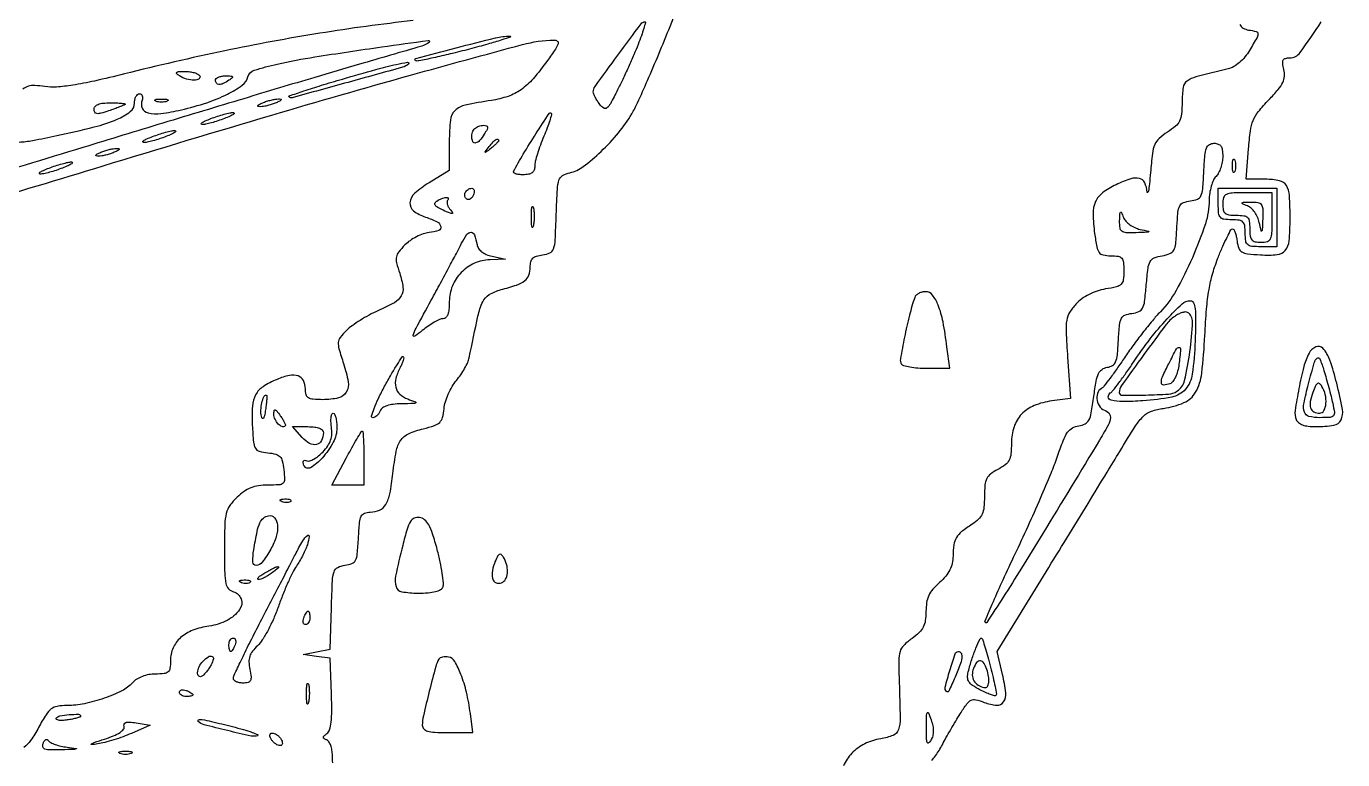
# Model space of a CAD drawing. Extents: x 283 to 3298, y 79 to 3222.
# Drawn here: x 2982.9 to 3275.7, y 1545 to 1708 of the extents above; entities that cross this region are included whole.
import ezdxf

# ---------------------------------------------------------------- set-up
doc = ezdxf.new("R2010")
doc.units = 0

msp = doc.modelspace()

# ---------------------------------------------------------------- linework, layer by layer
for points in [[(3051.107071, 1544.289603, -0.032867), (3051, 1545.916667, 0.039928), (3050.907735, 1547.070199, 0.047641), (3050.632812, 1548.125553, 0.054438), (3050.230116, 1548.940766, 0.155676), (3049.75, 1549.340536, -0.045561), (3049.172502, 1549.63864, -0.264655), (3049.018463, 1549.930398, -0.205319), (3049.176572, 1550.26915, -0.028766), (3049.795002, 1550.760698, 0.172694), (3050.384161, 1551.595248, 0.039992), (3050.718611, 1553.308766, 0.028072), (3050.863397, 1555.860012, 0.009456), (3050.795002, 1559.586829), (3050.5, 1567.5), (3047.5, 1567.914604), (3044.5, 1568.329207), (3047.5, 1568.922173), (3050.5, 1569.515138), (3050.786694, 1578.694687, -0.003915), (3051.024046, 1584.769537, -0.064898), (3051.378763, 1586.758417, -0.201607), (3052.182711, 1587.705207, -0.088762), (3053.786694, 1588.187118, 0.062804), (3055.348071, 1588.569626, 0.18814), (3056.14688, 1589.295538, 0.093163), (3056.549187, 1590.718958, 0.009388), (3056.799904, 1594.25, -0.009064), (3057.041074, 1597.678028, -0.085273), (3057.417119, 1599.100214, -0.199174), (3058.13506, 1599.767654, -0.089175), (3059.427459, 1600, 0.106296), (3061.502734, 1600.446229, 0.155105), (3062.884438, 1601.686107, 0.086494), (3063.792163, 1604.104075, 0.018402), (3064.465343, 1608.565137, -0.01786), (3065.209672, 1613.534186, -0.102914), (3066.21377, 1615.980335, -0.141033), (3067.958943, 1617.438276, -0.044366), (3071.212299, 1618.542008, 0.019959), (3073.697453, 1619.252092, 0.112651), (3074.870965, 1619.959658, 0.140515), (3075.48999, 1621.029234, 0.037371), (3075.828166, 1622.990547, -0.050028), (3076.128685, 1624.504047, -0.029135), (3076.771433, 1626.241979, -0.028888), (3077.626766, 1627.924787, -0.042901), (3078.578458, 1629.275611, 0.024722), (3079.537635, 1630.537159, 0.021461), (3080.416987, 1631.946873, 0.022022), (3081.102385, 1633.293601, 0.057306), (3081.435998, 1634.327072, -0.003805), (3083.366401, 1643.594066, -0.056018), (3084.427317, 1646.743697, -0.14958), (3085.889955, 1648.365704, -0.071632), (3088.502036, 1649.460966, 0.017377), (3091.973186, 1650.492145, 0.084042), (3093.780674, 1651.459042, 0.141925), (3094.684802, 1652.699253, 0.087212), (3095, 1654.492595, -0.059049), (3095.140243, 1655.675973, -0.141005), (3095.572841, 1656.438433, -0.124457), (3096.385875, 1656.911436, -0.041201), (3097.75, 1657.183578, 0.082054), (3099.37962, 1657.649185, 0.203507), (3100.188476, 1658.558081, 0.068965), (3100.548886, 1660.452695, 0.004278), (3100.787895, 1666.178868, -0.004627), (3101.027948, 1671.835173, -0.066431), (3101.396241, 1673.810437, -0.181716), (3102.209341, 1674.823133, -0.079812), (3103.833871, 1675.463512, 0.10758), (3106.783499, 1676.8182, 0.028883), (3110.741606, 1680.169863, 0.029564), (3114.62995, 1684.332754, 0.04055), (3117.569436, 1688.528271, 0.025138), (3118.870371, 1691.0282, 0.004187), (3121.085667, 1695.973109, 0.004582), (3123.590653, 1701.838229, 0.004045), (3126.09616, 1707.996639, -0.018294), (3132.728487, 1723.054635, -0.049042)], [(3068.949957, 1709.273317, 0.012149), (3048.18588, 1706.455014, 0.011821), (3027.07172, 1702.550846, 0.009746), (3004.752412, 1697.41961, -0.006162), (2998.11137, 1695.842632, -0.015797), (2993.260359, 1694.913588, -0.021352), (2989.638047, 1694.495414, -0.057765), (2987.056889, 1694.606894, 0.025571), (2984.841201, 1694.845851, 0.086883), (2983.403622, 1694.67684, 0.097284), (2982.198363, 1694.04274, 0.036943)], [(3252.826617, 1708.414398, 0.16238), (3253.534034, 1707.604918, 0.097697), (3254.75, 1707.180449, -0.026743), (3256.433936, 1706.848639, -0.330443), (3256.822878, 1706.372049, -0.14082), (3256.626065, 1705.54497, -0.004907), (3254.959135, 1702.655312, -0.039331), (3253.944428, 1701.208631, -0.041752), (3252.734044, 1699.969701, -0.045094), (3251.447938, 1699.044783, -0.074293), (3250.209135, 1698.542747, 0.004135), (3242.99869, 1696.740055, 0.092194), (3241.053612, 1695.831167, 0.204623), (3240.204675, 1694.434408, 0.033582), (3239.96148, 1691.211456, -0.02072), (3239.826586, 1688.49456, -0.090012), (3239.39727, 1686.946835, -0.106012), (3238.488312, 1685.778931, -0.034508), (3236.71148, 1684.485549, 0.043576), (3234.865457, 1683.089976, 0.110012), (3233.896255, 1681.724406, 0.069047), (3233.359229, 1679.707411, 0.010109), (3232.926587, 1675.485549, -0.005012), (3232.693635, 1672.958593, -0.01727), (3232.469741, 1671.32839, -0.196587), (3232.313369, 1671.078554, -0.588407), (3232.176587, 1671.143011, 0.08928), (3231.656096, 1673.226545, 0.232637), (3230.49699, 1674.184688, 0.140328), (3228.525994, 1674.095513, 0.028969), (3225.268393, 1672.786938, 0.050204), (3222.265973, 1670.986316, 0.129881), (3220.706516, 1669.025761, 0.108611), (3220.16611, 1666.321666, 0.029396), (3220.507997, 1661.941858, 0.012326), (3220.995408, 1658.946858, 0.110883), (3221.518183, 1657.733588, 0.188367), (3222.39804, 1657.168733, 0.049628), (3224.093838, 1657, -0.034289), (3225.751027, 1656.886219, -0.182586), (3226.534549, 1656.45991, -0.155851), (3226.909342, 1655.578589, -0.023224), (3227, 1653.627808, -0.031076), (3226.875173, 1651.621333, -0.168269), (3226.400112, 1650.656859, -0.137692), (3225.37526, 1650.088915, -0.018456), (3222.931086, 1649.604971, 0.03943), (3221.061988, 1649.152752, 0.038853), (3219.277421, 1648.41111, 0.039939), (3217.677836, 1647.42737, 0.048081), (3216.359866, 1646.254292, 0.04852), (3214.933598, 1644.37986, 0.099561), (3214.294827, 1642.656801, 0.050908), (3214.157692, 1640.157609, 0.005591), (3214.491547, 1634.417217), (3215.125534, 1625.280176), (3210.964474, 1624.722061, 0.064123), (3207.070971, 1623.680452, 0.104901), (3204.260016, 1621.763508, 0.111654), (3202.580741, 1618.96751, 0.079787), (3202, 1615.351366, -0.022659), (3201.889629, 1612.917155, -0.096078), (3201.485386, 1611.522857, -0.11554), (3200.630331, 1610.515527, -0.039939), (3199, 1609.5, 0.040265), (3197.35762, 1608.475483, 0.117816), (3196.505622, 1607.459888, 0.095174), (3196.106708, 1606.03896, 0.020983), (3196, 1603.497373, -0.02269), (3195.888769, 1601.047542, -0.081846), (3195.497265, 1599.53994, -0.101291), (3194.693209, 1598.411989, -0.045754), (3193.25, 1597.296151, 0.024586), (3190.936479, 1595.658855, 0.091282), (3189.758581, 1594.325824, 0.100855), (3189.194251, 1592.733541, 0.033726), (3189.015313, 1590.257714, -0.052515), (3188.83359, 1588.607158, -0.064295), (3188.312015, 1587.146649, -0.058494), (3187.389791, 1585.764115, -0.034476), (3186, 1584.342416, 0.033859), (3184.524993, 1582.837259, 0.06801), (3183.626533, 1581.441013, 0.070416), (3183.153909, 1579.887708, 0.038712), (3183, 1577.902796, -0.035295), (3182.856434, 1575.871531, -0.084644), (3182.397424, 1574.438624, -0.084049), (3181.487184, 1573.23276, -0.034444), (3179.897276, 1571.926854, 0.039647), (3178.047862, 1570.375338, 0.128734), (3177.234956, 1569.011351, 0.072122), (3176.957869, 1567.007447, 0.007043), (3177.059186, 1562.10876, -0.00457), (3177.263617, 1554.132881, -0.084038), (3176.883522, 1551.638178, -0.220461), (3175.700034, 1550.375056, -0.056407), (3172.931086, 1549.604971, 0.074787), (3169.375588, 1548.474433, 0.08657), (3166.507326, 1546.383736, 0.092433), (3164.650188, 1543.572988, 0.100218)], [(3184.283406, 1544.816371, 0.021292), (3185.090551, 1545.80458, 0.020967), (3185.919955, 1547.015922, 0.020588), (3186.650377, 1548.299702, -0.007809), (3187.447629, 1549.788184, -0.003947), (3188.496101, 1551.639746, -0.003919), (3189.609281, 1553.535395, -0.005823), (3190.616202, 1555.176027, -0.01534), (3192.107919, 1557.39058, -0.12658), (3193.032611, 1558.162371, -0.169594), (3194.090807, 1558.276781, -0.03317), (3195.951881, 1557.712061, 0.067311), (3198.759182, 1557.065092, 0.277604), (3200.264689, 1557.79138, 0.176396), (3200.747527, 1559.848524, 0.029205), (3200.018556, 1563.92265), (3198.798834, 1569.007022), (3209.721994, 1586.753511, 0.000317), (3214.30375, 1594.207906, 0.000285), (3219.037686, 1601.930719, 0.000286), (3223.273343, 1608.858398, 0.000906), (3226.096086, 1613.5, -0.005788), (3229.614863, 1619.160901, -0.056418), (3231.38601, 1621.349165, -0.111893), (3233.146148, 1622.439935, -0.049673), (3235.819005, 1623.073273, 0.068839), (3240.368273, 1624.336524, 0.162955), (3242.95315, 1626.656252, 0.100378), (3244.335271, 1630.879916, 0.017505), (3245.018305, 1639.277566, -0.009082), (3245.396437, 1645.148776, -0.021929), (3245.944494, 1649.463954, -0.027334), (3246.774968, 1653.095184, -0.024829), (3248.018305, 1656.735324, -0.008779), (3249.018903, 1659.126295, -0.013723), (3249.971803, 1661.143332, -0.007799), (3250.827022, 1662.768608, -0.268525), (3251.183578, 1662.985324, -0.277362), (3251.468008, 1662.8226, -0.039903), (3251.759303, 1662.187876, -0.035837), (3252.012746, 1661.302668, -0.023166), (3252.183578, 1660.25, 0.055528), (3252.54173, 1658.688763, 0.17783), (3253.209391, 1657.877204, 0.104106), (3254.484064, 1657.450645, 0.013028), (3257.403252, 1657.18895, 0.0389), (3261.125824, 1657.242588, 0.199832), (3262.912428, 1658.187837, 0.152562), (3263.773269, 1660.300655, 0.020355), (3263.984687, 1665.168213, 0.014857), (3263.84369, 1670.387165, 0.125234), (3263.140837, 1672.612764, 0.205637), (3261.612045, 1673.681526, 0.051168), (3258.508164, 1674), (3254.230306, 1674), (3254.731519, 1680.75, -0.014844), (3255.15201, 1684.786239, -0.064712), (3255.774727, 1687.101591, -0.072321), (3256.93578, 1689.054568, -0.021377), (3259.245099, 1691.66902, 0.015286), (3261.313823, 1693.954384, 0.06075), (3262.354934, 1695.530485, 0.096357), (3262.736681, 1696.90828, 0.081196), (3262.609681, 1698.41902, -0.026724), (3262.34493, 1699.777535, -0.150589), (3262.461226, 1700.498643, -0.218695), (3262.931318, 1700.879846, -0.062769), (3263.884657, 1701, 0.239197), (3266.191734, 1702.170671, 0.013357), (3270.910912, 1708.996048, 0.016679)], [(2941.318412, 1659.602101, 0.004336), (3000, 1676.978593, -0.00219), (3037.503253, 1688.25913, -0.003942), (3068.370325, 1697.132242, -0.002407), (3093.294553, 1703.955608, -0.060182), (3100.312136, 1704.960186, -0.181127), (3101.014006, 1704.714747, -0.307291), (3101.179001, 1704.140443, -0.069201), (3100.593822, 1702.943374, -0.007286), (3098.812136, 1700.380193, -0.022528), (3095.646868, 1696.360659, -0.060341), (3092.956012, 1693.912742, -0.072429), (3090.064982, 1692.433214, -0.04492), (3086.353098, 1691.530242, 0.015453), (3080.535597, 1690.473111, 0.140396), (3078.282315, 1689.272315, 0.175123), (3077.2552, 1687.175389, 0.027192), (3077, 1682.486274), (3077, 1675.923047), (3072.503382, 1673.211524, 0.045604), (3069.326423, 1670.876722, 0.188557), (3068.260354, 1668.794217, 0.261724), (3069.041521, 1667.004581, 0.081156), (3071.735015, 1665.584096, -0.032511), (3074.295103, 1664.536693, -0.226358), (3075.114687, 1663.506935, -0.382371), (3074.640616, 1662.646147, -0.056002), (3072.525556, 1662.16192, 0.057349), (3071.210053, 1661.857027, 0.032764), (3069.71112, 1661.209416, 0.032309), (3068.269371, 1660.349251, 0.045752), (3067.121376, 1659.394104, 0.028251), (3065.745036, 1657.85278, 0.123604), (3065.243617, 1656.749181, 0.106768), (3065.285314, 1655.455664, 0.018457), (3065.970706, 1653.088762, -0.043932), (3066.697636, 1649.997606, -0.16901), (3066.327015, 1648.087946, -0.134398), (3064.779339, 1646.565887, -0.024093), (3061.12095, 1644.745671, 0.020013), (3059.179928, 1643.799596, 0.016041), (3057.168758, 1642.633004, 0.016332), (3055.376806, 1641.432238, 0.039144), (3054.155671, 1640.401021, 0.031315), (3052.764365, 1638.842153, 0.145351), (3052.324544, 1637.732524, 0.093613), (3052.463528, 1636.31875, 0.009002), (3053.498065, 1633.005826, -0.037622), (3054.506294, 1628.981384, -0.175187), (3054.092593, 1626.663057, -0.20926), (3052.362363, 1625.388795, -0.055612), (3048.877555, 1625, -0.017402), (3046.673181, 1625.076743, -0.121424), (3045.655092, 1625.404286, -0.1972), (3045.156444, 1626.090408, -0.059836), (3045, 1627.393011, 0.113999), (3044.570138, 1629.253886, 0.200586), (3043.403184, 1630.279128, 0.135862), (3041.451399, 1630.386303, 0.045172), (3038.694898, 1629.516987, 0.044396), (3035.587999, 1627.881635, 0.126293), (3033.940104, 1626.099536, 0.10875), (3033.218679, 1623.575383, 0.028389), (3033.197579, 1619.334373, 0.008523), (3033.456538, 1615.578213, 0.1069), (3033.873302, 1614.22552, 0.199931), (3034.73868, 1613.547947, 0.043224), (3036.647095, 1613.194316, -0.03612), (3038.396155, 1612.895814, -0.143895), (3039.326782, 1612.354197, -0.132442), (3039.858817, 1611.367555, -0.028751), (3040.196294, 1609.444316, -0.01999), (3040.363995, 1607.249041, -0.21385), (3040.036238, 1606.440401, -0.179513), (3039.180637, 1606.069428, -0.01347), (3036.603918, 1606, 0.035769), (3034.554371, 1605.853193, 0.058405), (3032.872315, 1605.406288, 0.059173), (3031.354387, 1604.587699, 0.037818), (3029.804719, 1603.312909, 0.046191), (3028.196944, 1601.459309, 0.096504), (3027.404151, 1599.729616, 0.052835), (3027.072175, 1597.225184, 0.006554), (3027, 1591.719289, 0.005266), (3027.055452, 1586.454261, 0.047019), (3027.320819, 1584.157557, 0.128099), (3027.921353, 1582.956987, 0.150213), (3029, 1582.289749, -0.251351), (3030.720024, 1580.692905, -0.241869), (3030.376384, 1578.333075, -0.120845), (3027.573479, 1575.918792, -0.083772), (3023.564759, 1574.663931, 0.056982), (3019.953048, 1573.741488, 0.091768), (3017.2482, 1572.094562, 0.107301), (3015.587581, 1569.802889, 0.10369), (3015, 1567, -0.031602), (3014.89081, 1565.274162, -0.180253), (3014.471249, 1564.474214, -0.160392), (3013.599884, 1564.092379, -0.023736), (3011.654988, 1564, 0.044315), (3010.161467, 1563.867368, 0.046621), (3008.740913, 1563.473729, 0.049567), (3007.503193, 1562.85657, 0.068515), (3006.553899, 1562.059558, -0.09366), (3004.206241, 1560.280563, -0.031891), (3000.245671, 1558.615744, -0.032122), (2995.849571, 1557.399356, -0.051476), (2991.98079, 1557, 0.040981), (2989.822565, 1556.822809, 0.123611), (2988.478607, 1556.238992, 0.089101), (2987.327187, 1554.971074, 0.015281), (2985.679054, 1552.151648, -0.024488), (2983.894349, 1549.223647, -0.091516), (2982.386323, 1547.695854, -0.071738)], [(2981.331693, 1682.264496, 0.030932), (2984.34646, 1682.634609, 0.005925), (2989.756842, 1683.707993, 0.010115), (2998.049274, 1685.631516, 0.03737), (3003.143349, 1687.335855, 0.065805), (3006.068417, 1689.045743, 0.231609), (3007, 1690.948973, -0.052004), (3007.081842, 1691.733722, -0.071896), (3007.325178, 1692.397511, -0.091877), (3007.684497, 1692.843525, -0.179232), (3008.106989, 1693, -0.148977), (3008.483594, 1692.885242, -0.152564), (3008.727957, 1692.580852, -0.116799), (3008.793587, 1692.118841, -0.068852), (3008.66643, 1691.573113, 0.203232), (3008.726652, 1689.833015, 0.228105), (3010.013498, 1688.778133, 0.092424), (3012.882634, 1688.623616, 0.024346), (3017.426578, 1689.44674, 0.022141), (3023.053014, 1691.017008, 0.035846), (3027.649575, 1692.896242, 0.042091), (3030.939336, 1694.885671, 0.173457), (3032.231546, 1696.777432, -0.257433), (3033.60694, 1698.22539, -0.021849), (3038.744123, 1699.611151, -0.016144), (3047.123635, 1701.201017, -0.003322), (3062, 1703.427657, -0.001904), (3072.315887, 1704.861629, -0.767345), (3072.496605, 1704.429487, -0.09357), (3070.865984, 1703.598581, -0.000767), (3057, 1699.5642, 0.002137), (3047.112075, 1696.657855, 0.000562), (3031.303125, 1691.918297, 0.000571), (3013.319527, 1686.482352, 0.000585), (2995.5, 1681.051014, -0.004305), (2944.197594, 1665.830353, -0.009748)]]:
    msp.add_lwpolyline(points, format="xyb")
for points in [[(3118.992109, 1703.979979, -0.00768), (3118.049101, 1701.691234, -0.00433), (3116.838576, 1698.942556, -0.00432), (3115.568801, 1696.189463, -0.00706), (3114.439543, 1693.880694, -0.006679), (3112.821707, 1690.791103, -0.098488), (3112.043564, 1689.852269, -0.329434), (3111.344625, 1689.820166, -0.083158), (3110.464646, 1690.650714, -0.020456), (3109.926029, 1691.425561, -0.021937), (3109.46582, 1692.224372, -0.022147), (3109.133243, 1692.940973, -0.089069), (3109.031803, 1693.410978, -0.166966), (3109.405667, 1694.637003, -0.001945), (3114.472444, 1701.575255, -0.001519), (3119.656906, 1708.572369, -0.236803), (3120.5092, 1709, -0.494055), (3120.630962, 1708.840834, -0.007189), (3120.253971, 1707.525369, -0.013023), (3119.717985, 1705.90541, -0.007473)], [(3081.5, 1702.936433, -0.004425), (3077.21358, 1701.853809, -0.006588), (3073.4425, 1700.98923, -0.00318), (3070.236524, 1700.319843, -0.124676), (3069.51702, 1700.354835, -0.752758), (3069.524912, 1700.836084, -0.002343), (3078.527279, 1703.223043, -0.004157), (3087.294007, 1705.425953, -0.058884), (3090.5, 1705.813304, -0.832557), (3090.535647, 1705.622657, -0.014424), (3088.68125, 1704.970374, -0.009155), (3085.588126, 1704.043717, -0.00413)], [(3021.5, 1697, -0.414875), (3021.343707, 1696.341259, -0.138708), (3020.286883, 1696.042327, -0.070585), (3018.564344, 1696.286715, -0.073095), (3017, 1697, -0.040301), (3016.360053, 1697.490841, -0.457374), (3016.366242, 1697.772178, -0.161557), (3016.814296, 1697.946227, -0.01112), (3018.190983, 1697.984687, -0.03437), (3019.266377, 1697.916823, -0.039395), (3020.273037, 1697.701752, -0.043178), (3021.079083, 1697.383973, -0.139745)], [(3067.916667, 1699.62221, -0.116639), (3066.616678, 1698.904791, -0.000831), (3054.484977, 1695.542244, -0.000437), (3042.041593, 1692.127273, -0.269336), (3041.358162, 1692.308505, -0.554709), (3041.41053, 1692.534705, -0.001825), (3044.678511, 1693.642172, -0.006315), (3048.549577, 1694.88413, -0.003667), (3053.227532, 1696.282597, -0.002963), (3060.644367, 1698.393123, -0.011939), (3065.209568, 1699.546314, -0.023091), (3067.741545, 1700.000203, -0.735373)], [(3028, 1696, -0.031558), (3026.698623, 1695.270972, -0.112355), (3025.772965, 1695.060308, -0.234725), (3025.224247, 1695.332924, -0.163584), (3025, 1696, -0.210568), (3025.167975, 1696.381177, -0.082215), (3025.660937, 1696.701752, -0.062416), (3026.388595, 1696.917196, -0.042523), (3027.25, 1696.984687, -0.011293), (3028.444209, 1696.949578, -0.220444), (3028.762149, 1696.781653, -0.409657), (3028.728886, 1696.520491, -0.023197)], [(3004.916667, 1690.648457, -0.076185), (3004.612444, 1690.462459, -0.005142), (3003.667708, 1690.078101, -0.007289), (3002.525224, 1689.646072, -0.005394), (3001.25, 1689.200476, -0.013476), (2999.503361, 1688.66319, -0.095091), (2998.621822, 1688.590862, -0.243044), (2998.172882, 1688.887947, -0.128034), (2998, 1689.55202, -0.179969), (2998.238773, 1690.193905, -0.121198), (2998.883066, 1690.651274, -0.070135), (2999.999813, 1690.919908, -0.024011), (3001.666667, 1691, -0.009012), (3003.04497, 1690.975157, -0.017928), (3004.133854, 1690.896734, -0.01989), (3004.880615, 1690.785764, -0.63165)], [(3014.25, 1691.337719, -0.057986), (3013.679992, 1691.181385, -0.037979), (3013, 1691.12966, -0.037979), (3012.320008, 1691.181385, -0.057986), (3011.75, 1691.337719, -0.174857), (3011.540618, 1691.525001, -0.447206), (3011.601562, 1691.693942, -0.078554), (3012.10856, 1691.810911, -0.017491), (3013, 1691.842105, -0.017491), (3013.89144, 1691.810911, -0.078554), (3014.398438, 1691.693942, -0.447206), (3014.459382, 1691.525001, -0.174857)], [(3038.5, 1691, -0.02318), (3037.624391, 1690.670913, -0.018093), (3036.646875, 1690.393028, -0.018434), (3035.715952, 1690.200514, -0.04179), (3035, 1690.140571, -0.055166), (3034.497353, 1690.196198, -0.507108), (3034.422706, 1690.367142, -0.14515), (3034.696484, 1690.625069, -0.015364), (3035.5, 1691, -0.02318), (3036.375609, 1691.329087, -0.018093), (3037.353125, 1691.606972, -0.018434), (3038.284048, 1691.799486, -0.04179), (3039, 1691.859429, -0.055166), (3039.502647, 1691.803802, -0.507108), (3039.577294, 1691.632858, -0.14515), (3039.303516, 1691.374931, -0.015364)], [(3027, 1687.5, -0.012871), (3025.549996, 1686.984053, -0.013202), (3024.0875, 1686.548085, -0.013043), (3022.800959, 1686.237029, -0.052834), (3022, 1686.152156, -0.405348), (3021.843572, 1686.303905, -0.257514), (3021.96875, 1686.548085, -0.043374), (3022.747062, 1686.979682, -0.013007), (3024, 1687.5, -0.012871), (3025.450004, 1688.015947, -0.013202), (3026.9125, 1688.451915, -0.013043), (3028.199041, 1688.762971, -0.052834), (3029, 1688.847844, -0.405348), (3029.156428, 1688.696095, -0.257514), (3029.03125, 1688.451915, -0.043374), (3028.252938, 1688.020318, -0.013007)], [(3098.025132, 1683.55863, 0.013228), (3097.249914, 1681.609268, 0.014022), (3096.594882, 1679.658847, 0.013735), (3096.125376, 1677.952406, 0.060329), (3096, 1676.917095, -0.083996), (3095.849944, 1676.030164, -0.149254), (3095.41629, 1675.437288, -0.11841), (3094.641853, 1675.103236, -0.042905), (3093.440983, 1675, -0.027941), (3092.487317, 1675.053335, -0.055666), (3091.750834, 1675.220313, -0.09761), (3091.332514, 1675.464726, -0.347046), (3091.280799, 1675.75, -0.013345), (3093.457281, 1679.591885, -0.007676), (3096.272146, 1684.10697, -0.001725), (3099.230037, 1688.658573, -0.47582), (3099.633158, 1688.700176, -0.268602), (3099.724005, 1688.359471, -0.00972), (3099.332856, 1687.017791, -0.015492), (3098.771141, 1685.399521, -0.00997)], [(3014, 1683.5, -0.012871), (3012.549996, 1682.984053, -0.013202), (3011.0875, 1682.548085, -0.013043), (3009.800959, 1682.237029, -0.052834), (3009, 1682.152156, -0.405348), (3008.843572, 1682.303905, -0.257514), (3008.96875, 1682.548085, -0.043374), (3009.747062, 1682.979682, -0.013007), (3011, 1683.5, -0.012871), (3012.450004, 1684.015947, -0.013202), (3013.9125, 1684.451915, -0.013043), (3015.199041, 1684.762971, -0.052834), (3016, 1684.847844, -0.405348), (3016.156428, 1684.696095, -0.257514), (3016.03125, 1684.451915, -0.043374), (3015.252938, 1684.020318, -0.013007)], [(3084.767927, 1684, -0.039831), (3083.744193, 1682.61888, -0.155474), (3082.846491, 1682.074859, -0.34363), (3082.242646, 1682.348604, -0.121389), (3082, 1683.333333, -0.07897), (3082.179035, 1684.459821, -0.118489), (3082.698012, 1685.304199, -0.118239), (3083.544978, 1685.821647, -0.078421), (3084.675141, 1686, -0.079755), (3085.290833, 1685.901162, -0.311005), (3085.511841, 1685.610081, -0.135791), (3085.389107, 1685.070285, -0.016188)], [(3002.5, 1680, -0.02318), (3001.624391, 1679.670913, -0.018093), (3000.646875, 1679.393028, -0.018434), (2999.715952, 1679.200514, -0.04179), (2999, 1679.140571, -0.055166), (2998.497353, 1679.196198, -0.507108), (2998.422706, 1679.367142, -0.14515), (2998.696484, 1679.625069, -0.015364), (2999.5, 1680, -0.02318), (3000.375609, 1680.329087, -0.018093), (3001.353125, 1680.606972, -0.018434), (3002.284048, 1680.799486, -0.04179), (3003, 1680.859429, -0.055166), (3003.502647, 1680.803802, -0.507108), (3003.577294, 1680.632858, -0.14515), (3003.303516, 1680.374931, -0.015364)], [(3088, 1682.622445, -0.184603), (3087.91885, 1682.410139, -0.013803), (3087.485938, 1681.952641, -0.017649), (3086.920402, 1681.425681, -0.012436), (3086.25, 1680.872445, -0.001576), (3085.120493, 1679.99236, -0.377591), (3085, 1680, -0.377591), (3084.99236, 1680.120493, -0.001576), (3085.872445, 1681.25, -0.017685), (3086.76332, 1682.306759, -0.065617), (3087.426111, 1682.869516, -0.241985), (3087.806605, 1682.90695, -0.307699)], [(3249, 1679.071429, -0.044799), (3248.889452, 1677.840096, -0.036893), (3248.559375, 1676.5625, -0.03831), (3248.075368, 1675.42774, -0.076562), (3247.5, 1674.642857, 0.091962), (3246.921962, 1673.801538, 0.035177), (3246.43525, 1672.460938, 0.033365), (3246.099356, 1670.894461, 0.034948), (3245.981702, 1669.321429, -0.078463), (3245.131709, 1664.100645, -0.023673), (3242.251446, 1656.570672, -0.024216), (3238.610889, 1649.242844, -0.063599), (3235.128426, 1644.531618, 0.017069), (3233.356526, 1642.549403, 0.007949), (3231.189672, 1639.866568, 0.007864), (3229.00236, 1636.975979, 0.01089), (3227.139397, 1634.312017, -0.006112), (3225.48434, 1631.896536, -0.008292), (3223.927628, 1629.759325, -0.00587), (3222.579568, 1628.014628, -0.087128), (3222.004854, 1627.503, 0.179459), (3221.151494, 1626.408177, 0.128014), (3221.06947, 1624.841398, 0.119621), (3221.771243, 1623.352475, 0.147277), (3223.033367, 1622.48941, -0.272263), (3223.962269, 1621.455241, -0.170647), (3223.732273, 1619.797373, -0.017397), (3221.621575, 1616.029949, -0.000281), (3208.99314, 1595.247762, -0.002416), (3204.236065, 1587.513522, -0.004067), (3200.160104, 1581.075245, -0.000685), (3196.538453, 1575.473109, -0.477189), (3196.226459, 1575.440208, -0.306284), (3196.149388, 1575.838856, -0.001301), (3197.983164, 1580.103985, -0.005532), (3200.160453, 1584.983226, -0.003384), (3202.831183, 1590.692446, 0.004398), (3205.698029, 1596.853428, 0.00428), (3208.482806, 1603.120138, 0.004224), (3210.836399, 1608.668966, 0.015877), (3212.171579, 1612.205895, -0.010698), (3213.511914, 1615.870927, -0.057569), (3214.504028, 1617.744438, -0.110526), (3215.56961, 1618.734392, -0.103422), (3216.981283, 1619.205895, 0.085498), (3218.390693, 1619.621607, 0.160557), (3219.22945, 1620.444415, 0.076348), (3219.770655, 1622.054874, 0.009653), (3220.329453, 1625.690861, -0.01073), (3220.861951, 1629.106706, -0.064164), (3221.400546, 1630.821943, -0.13374), (3222.166446, 1631.734376, -0.116804), (3223.329453, 1632.190861, 0.104578), (3224.487512, 1632.613416, 0.156778), (3225.176598, 1633.429035, 0.073796), (3225.559327, 1634.971908, 0.01087), (3225.79806, 1638.188215, -0.009605), (3226.047629, 1641.669775, -0.093491), (3226.450181, 1643.084552, -0.18729), (3227.246861, 1643.807416, -0.063004), (3228.79806, 1644.188215, 0.067585), (3230.347916, 1644.583709, 0.180988), (3231.173712, 1645.342158, 0.087718), (3231.627294, 1646.835962, 0.009149), (3232, 1650.495041, -0.009298), (3232.38156, 1654.23002, -0.093562), (3232.852723, 1655.716321, -0.176142), (3233.736358, 1656.504757, -0.052838), (3235.5, 1657.000916, 0.049195), (3237.266714, 1657.484111, 0.180984), (3238.120522, 1658.238069, 0.099721), (3238.541968, 1659.647541, 0.009839), (3238.79806, 1663.19409, -0.009625), (3239.047648, 1666.671333, -0.093556), (3239.450318, 1668.085111, -0.187231), (3240.247014, 1668.807587, -0.062963), (3241.79806, 1669.188215, 0.067006), (3243.362, 1669.585385, 0.192193), (3244.157803, 1670.345196, 0.08755), (3244.549919, 1671.854868, 0.007967), (3244.797717, 1675.75, -0.008799), (3245.027961, 1679.276554, -0.065785), (3245.383586, 1680.911531, -0.16677), (3246.017074, 1681.701264, -0.142004), (3247.047717, 1682, -0.084973), (3247.986172, 1681.839354, -0.162339), (3248.583342, 1681.374981, -0.115104), (3248.906443, 1680.513404, -0.032407)], [(2991, 1676.5, -0.012871), (2989.549996, 1675.984053, -0.013202), (2988.0875, 1675.548085, -0.013043), (2986.800959, 1675.237029, -0.052834), (2986, 1675.152156, -0.405348), (2985.843572, 1675.303905, -0.257514), (2985.96875, 1675.548085, -0.043374), (2986.747062, 1675.979682, -0.013007), (2988, 1676.5, -0.012871), (2989.450004, 1677.015947, -0.013202), (2990.9125, 1677.451915, -0.013043), (2992.199041, 1677.762971, -0.052834), (2993, 1677.847844, -0.405348), (2993.156428, 1677.696095, -0.257514), (2993.03125, 1677.451915, -0.043374), (2992.252938, 1677.020318, -0.013007)], [(3251.662281, 1675.75, -0.174857), (3251.474999, 1675.540618, -0.447206), (3251.306058, 1675.601562, -0.078554), (3251.189089, 1676.10856, -0.017491), (3251.157895, 1677, -0.017491), (3251.189089, 1677.89144, -0.078554), (3251.306058, 1678.398438, -0.447206), (3251.474999, 1678.459382, -0.174857), (3251.662281, 1678.25, -0.057986), (3251.818615, 1677.679992, -0.037979), (3251.87034, 1677, -0.037979), (3251.818615, 1676.320008, -0.057986)], [(3082.36383, 1670.505744, -0.065363), (3082.076686, 1669.976296, -0.09613), (3081.691106, 1669.61591, -0.122565), (3081.271104, 1669.478565, -0.157716), (3080.878903, 1669.574842, -0.209036), (3080.447445, 1670.198673, -0.160177), (3080.551715, 1671.030444, -0.13568), (3081.161933, 1671.737413, -0.148325), (3082.027632, 1672, -0.197116), (3082.325812, 1671.877696, -0.143728), (3082.5016, 1671.561062, -0.094863), (3082.517132, 1671.078079, -0.052397)], [(3261, 1665.5), (3261, 1659), (3257.5, 1659, -0.021354), (3255.438974, 1659.088063, -0.157079), (3254.541667, 1659.464286, -0.185552), (3254.111769, 1660.260192, -0.032088), (3254, 1662, 0.030723), (3253.896154, 1663.688463, 0.167168), (3253.5, 1664.5, 0.167168), (3252.688463, 1664.896154, 0.030723), (3251, 1665, -0.032088), (3249.260192, 1665.111769, -0.185552), (3248.464286, 1665.541667, -0.157079), (3248.088063, 1666.438974, -0.021354), (3248, 1668.5), (3248, 1672), (3254.5, 1672), (3261, 1672)], [(3076.675343, 1669.342009, 0.177589), (3076.510426, 1668.986074, 0.080615), (3076.551273, 1668.466862, 0.064753), (3076.781885, 1667.870018, 0.048709), (3077.176965, 1667.286771, -0.02425), (3077.723458, 1666.559223, -0.565053), (3077.634804, 1666.367395, -0.129718), (3077.18054, 1666.435476, -0.005192), (3075.639911, 1667.118206, -0.021861), (3074.4163, 1667.741672, -0.112546), (3073.857641, 1668.250864, -0.271659), (3073.822114, 1668.711182, -0.138843), (3074.221622, 1669.158132, -0.047171), (3075.335452, 1669.725589, -0.075674), (3076.372808, 1669.963952, -0.305783), (3076.743041, 1669.752604, -0.321424)], [(3249, 1668.5, 0.047675), (3249.126572, 1667.175563, 0.173074), (3249.55, 1666.458333, 0.144586), (3250.386401, 1666.097235, 0.030103), (3252, 1666, -0.030723), (3253.688463, 1665.896154, -0.167168), (3254.5, 1665.5, -0.167168), (3254.896154, 1664.688463, -0.030723), (3255, 1663, 0.030103), (3255.097235, 1661.386401, 0.144586), (3255.458333, 1660.55, 0.173074), (3256.175563, 1660.126572, 0.047675), (3257.5, 1660, 0.067911), (3258.929226, 1660.19502, 0.221767), (3259.636364, 1660.8, 0.098356), (3259.941399, 1662.099576, 0.008616), (3260, 1665.5), (3260, 1671), (3254.5, 1671, 0.008616), (3251.099576, 1670.941399, 0.098356), (3249.8, 1670.636364, 0.221767), (3249.19502, 1669.929226, 0.067911)], [(3257.881685, 1665.25, -0.001251), (3257.796666, 1662.753448, -0.173406), (3257.687681, 1662.480538, -0.610896), (3257.552475, 1662.514965, -0.002564), (3257.131685, 1664.400615, 0.054), (3256.741827, 1665.567959, 0.047693), (3256.098058, 1666.678035, 0.05042), (3255.31216, 1667.571199, 0.094524), (3254.5, 1668.08033, -0.009322), (3253.374751, 1668.543013, -0.50966), (3253.331884, 1668.735292, -0.20393), (3253.622873, 1668.874107, -0.004305), (3255.25, 1668.929715, -0.038514), (3256.837111, 1668.848005, -0.208318), (3257.560783, 1668.415011, -0.147322), (3257.876959, 1667.486812, -0.016828)], [(3095.707261, 1663.761659, -0.082665), (3095.54341, 1663.319562, -0.67161), (3095.394187, 1663.339362, -0.053901), (3095.284834, 1664.071102, -0.008901), (3095.252183, 1665.5, -0.009782), (3095.273069, 1666.938425, -0.038992), (3095.37161, 1667.814362, -0.417468), (3095.523779, 1667.916221, -0.285845), (3095.68708, 1667.761659, -0.041951), (3095.830983, 1666.934218, -0.020826), (3095.880728, 1665.869594, -0.020511), (3095.840609, 1664.754739, -0.028254)], [(3230.599385, 1662.868315, -0.002564), (3232.485035, 1662.447525, -0.610896), (3232.519462, 1662.312319, -0.173406), (3232.246552, 1662.203334, -0.001251), (3229.75, 1662.118315, -0.016828), (3227.513188, 1662.123041, -0.147322), (3226.584989, 1662.439217, -0.208318), (3226.151995, 1663.162889, -0.038514), (3226.070285, 1664.75, -0.004305), (3226.125893, 1666.377127, -0.20393), (3226.264708, 1666.668116, -0.50966), (3226.456987, 1666.625249, -0.009322), (3226.91967, 1665.5, 0.094524), (3227.428801, 1664.68784, 0.05042), (3228.321965, 1663.901942, 0.047693), (3229.432041, 1663.258173, 0.054)], [(3083.165146, 1659.507705, 0.100914), (3083.51761, 1658.62413, 0.081121), (3084.210936, 1657.868762, 0.068674), (3085.223179, 1657.276789, 0.045337), (3086.512211, 1656.87602), (3089.5, 1656.23663), (3086.054719, 1656.118315, 0.097005), (3082.591291, 1655.315657, 0.094761), (3079.65391, 1653.262256, 0.095084), (3077.688733, 1650.276762, 0.098454), (3077, 1646.812909, -0.02271), (3076.921299, 1645.081027, -0.066708), (3076.656681, 1643.919742, -0.116635), (3076.20735, 1643.2479, -0.189494), (3075.576725, 1643, 0.108525), (3074.830384, 1642.836076, 0.023229), (3073.645935, 1642.221157, 0.023244), (3072.313227, 1641.36357, 0.020313), (3071.002463, 1640.348619, -0.029655), (3069.313066, 1639.090227, -0.697673), (3068.978502, 1639.337977, -0.052154), (3069.608137, 1640.87346, -0.001498), (3072.979551, 1647.098619, 0.001048), (3075.062811, 1650.937008, 0.001124), (3077.08188, 1654.695973, 0.001063), (3078.8024, 1657.933, 0.005313), (3079.7438, 1659.760013, -0.033404), (3080.920223, 1661.758927, -0.267543), (3081.846102, 1662.205297, -0.299514), (3082.614199, 1661.614529, -0.038701)], [(3180.511035, 1647.75, 0.020601), (3179.337159, 1643.778615, 0.01169), (3178.229177, 1638.88874, 0.005363), (3177.310476, 1634.078578, 0.184959), (3177.522292, 1632.96393, 0.192036), (3178.030335, 1632.587429, 0.022528), (3179.435365, 1632.283155, 0.024397), (3181.20903, 1632.070302, 0.017665), (3183.198308, 1632), (3188.278582, 1632), (3187.673177, 1636.75, 0.015688), (3186.789774, 1642.28944, 0.045156), (3185.716354, 1646.025647, 0.074205), (3184.441653, 1648.261511, 0.23006), (3182.921611, 1649, 0.058687), (3182.131062, 1648.90689, 0.06105), (3181.394947, 1648.632812, 0.067886), (3180.820916, 1648.228237, 0.123801)], [(3242.849498, 1638.026692, -0.023137), (3242.222446, 1630.684219, -0.14789), (3240.699368, 1627.3199, -0.166667), (3237.663585, 1625.574711, -0.031438), (3231.227492, 1624.742531, -0.014804), (3226.814862, 1624.583061, -0.061017), (3224.165065, 1624.890119, -0.319589), (3223.546775, 1625.602382, -0.285782), (3223.988542, 1626.492918, 0.086759), (3224.571251, 1627.0109, 0.005998), (3225.923282, 1628.756363, 0.008394), (3227.484094, 1630.895823, 0.006207), (3229.140913, 1633.312017, -0.016853), (3232.872795, 1638.513362, -0.022603), (3236.616438, 1642.946578, -0.019922), (3239.953969, 1646.278088, -0.188345), (3241.802446, 1647, -0.297717), (3242.484434, 1646.554428, -0.074435), (3242.84996, 1645.20623, -0.032882), (3242.976342, 1642.701696, -0.005902)], [(3238.329116, 1643.517968, 0.077919), (3236.344514, 1641.606857, 0.004837), (3231.459426, 1635.032831, 0.002947), (3226.490323, 1628.123611, 0.155639), (3226, 1626.586573, 0.412902), (3226.597279, 1625.986612, 0.006626), (3231.853332, 1626.032721, 0.010846), (3236.940195, 1626.255238, 0.12557), (3238.822318, 1626.869024, 0.196974), (3240.516441, 1629.258406, 0.023767), (3241.697106, 1635.73708, 0.021843), (3242.281475, 1642.281547, 0.27208), (3241.162968, 1644.39928, 0.166879), (3240.704702, 1644.503136, 0.048454), (3239.985248, 1644.353787, 0.042871), (3239.154998, 1644.015221, 0.034544)], [(3239.256618, 1632.818055, -0.035462), (3238.966526, 1631.349788, -0.043025), (3238.482983, 1630.033106, -0.048582), (3237.886579, 1629.026865, -0.14405), (3237.255411, 1628.544516, -0.082245), (3235.875564, 1628.261521, -0.408631), (3235.345593, 1628.743187, -0.12086), (3235.590873, 1630.066373, -0.011976), (3237, 1633, -0.004905), (3238.736127, 1636.322168, -0.298381), (3239.298495, 1636.629018, -0.419701), (3239.638285, 1636.221979, -0.006254)], [(3268.182079, 1635.31033, 0.057278), (3267.02949, 1632.33933, 0.016059), (3265.923974, 1627.476198, 0.012337), (3265.102407, 1622.594673, 0.127807), (3265.328692, 1620.585825, 0.133538), (3265.836501, 1619.892144, 0.08264), (3266.724433, 1619.397252, 0.059312), (3268.009513, 1619.10302, 0.027668), (3269.718615, 1619.015313, 0.03708), (3273.737259, 1619.330112, 0.247605), (3275.296652, 1620.485697, 0.159469), (3275.603339, 1622.807532, 0.014226), (3274.33946, 1628.640031, 0.021974), (3272.824255, 1633.796747, 0.104302), (3271.257619, 1636.42468, 0.322979), (3269.70165, 1636.740992, 0.167039)], [(3066.08102, 1632.151388, 0.05812), (3065.13179, 1629.741921, 0.124026), (3065.107172, 1627.754301, 0.149067), (3066.002703, 1626.227145, 0.098895), (3067.75, 1625.162281, -0.005949), (3069.494596, 1624.501469, -0.581435), (3069.525334, 1624.288751, -0.159775), (3069.1183, 1624.14288, -0.002048), (3066.356989, 1624.078947, 0.02499), (3064.527332, 1623.952459, 0.051024), (3063.124405, 1623.637337, 0.070219), (3062.151193, 1623.151377, 0.151407), (3061.638374, 1622.5, -0.059298), (3061.336203, 1621.926414, -0.059534), (3060.908197, 1621.440625, -0.065367), (3060.42507, 1621.110757, -0.11767), (3059.96096, 1621, -0.501234), (3059.709673, 1621.336431, -0.019308), (3060.288926, 1623.047902, -0.021057), (3061.258557, 1625.296829, -0.011513), (3062.624661, 1627.971581, -0.006193), (3064.09645, 1630.617582, -0.010614), (3065.397421, 1632.781892, -0.004666), (3066.523159, 1634.531302, -0.475392), (3066.776106, 1634.557227, -0.239264), (3066.863461, 1634.28978, -0.031826), (3066.731123, 1633.691314, -0.031181), (3066.467054, 1632.953261, -0.021367)], [(3273.449814, 1624.228497, -0.018649), (3273.820247, 1622.180132, -0.220566), (3273.593086, 1621.425963, -0.198669), (3272.855123, 1621.067825, -0.014899), (3270.579455, 1621, -0.059724), (3268.17407, 1621.288348, -0.257503), (3267.150146, 1622.228305, -0.132363), (3267.035366, 1624.111437, -0.013536), (3268.060095, 1628.5, -0.004682), (3269.340698, 1633.203451, -0.14681), (3269.979536, 1634.207346, -0.515428), (3270.599979, 1634.055977, -0.020542), (3271.507657, 1631.478497, -0.005269), (3272.031597, 1629.703177, -0.003675), (3272.586803, 1627.689939, -0.003707), (3273.09078, 1625.751209, -0.007676)], [(3269.050262, 1626.6322, 0.041449), (3268.459066, 1624.579893, 0.128829), (3268.542743, 1623.154249, 0.198359), (3269.261091, 1622.312576, 0.118716), (3270.559017, 1622, 0.279096), (3271.497845, 1622.568316, 0.100668), (3271.949254, 1624.129586, 0.077256), (3271.800609, 1626.150785, 0.084282), (3271.042103, 1627.966116, 0.077826), (3270.525715, 1628.555726, 0.333127), (3270.087372, 1628.578997, 0.139175), (3269.645993, 1628.059344, 0.016061)], [(3036.133884, 1622.75, -0.012555), (3035.890694, 1621.440963, -0.088977), (3035.648203, 1620.844738, -0.538996), (3035.424062, 1620.840631, -0.097086), (3035.222503, 1621.308413, -0.066365), (3035.109881, 1622.700214, -0.043285), (3035.33239, 1624.298739, -0.041806), (3035.760343, 1625.642181, -0.303551), (3036.295422, 1626, -0.415363), (3036.418012, 1625.876928, -0.011435), (3036.395725, 1625.045312, -0.017137), (3036.307468, 1623.996289, -0.010092)], [(3040.48477, 1619.151437, -0.29977), (3039.811164, 1619.01285, -0.107467), (3038.959095, 1619.587931, -0.082255), (3038.247108, 1620.631216, -0.109107), (3038, 1621.750147, -0.031223), (3038.050963, 1622.565451, -0.440416), (3038.264333, 1622.716568, -0.173737), (3038.616027, 1622.497289, -0.009468), (3039.418239, 1621.442702, -0.019217), (3039.936234, 1620.673964, -0.029724), (3040.316556, 1619.969575, -0.029595), (3040.543165, 1619.396364, -0.282878)], [(3052, 1618.696167, -0.125161), (3051.20028, 1615.551447, -0.055949), (3048.737619, 1612.026688, -0.078702), (3046.141397, 1609.874759, -0.464506), (3044.68378, 1610.381672, -0.046472), (3044.511016, 1610.997452, -0.189874), (3044.584736, 1611.371431, -0.265299), (3044.865368, 1611.518331, -0.082687), (3045.348925, 1611.419599, 0.172127), (3045.986923, 1611.403331, 0.048554), (3046.912261, 1611.808213, 0.042828), (3047.93855, 1612.502961, 0.033992), (3048.919714, 1613.414539, 0.039596), (3049.984844, 1614.745144, 0.067334), (3050.618407, 1616.019355, 0.070479), (3050.873648, 1617.37403, 0.047845), (3050.794909, 1618.944013, -0.02509), (3050.682623, 1620.115481, -0.042162), (3050.721014, 1621.102304, -0.054192), (3050.88444, 1621.795794, -0.317872), (3051.173193, 1622, -0.295735), (3051.493263, 1621.792544, -0.043883), (3051.757125, 1621.029499, -0.037705), (3051.940147, 1619.962314, -0.023623)], [(3049, 1617.622445, -0.116905), (3048.589959, 1615.892685, -0.224995), (3047.491564, 1615.035509, -0.185022), (3045.941664, 1615.263189, -0.083032), (3044.31229, 1616.573934), (3042.151335, 1619), (3045.575668, 1619, -0.027775), (3047.065711, 1618.917165, -0.067955), (3048.128549, 1618.649429, -0.109508), (3048.767303, 1618.211851, -0.190254)], [(3058, 1612), (3058, 1606), (3054.441359, 1606), (3050.882717, 1606), (3054.080684, 1612, -0.004381), (3055.332643, 1614.300128, -0.007029), (3056.445196, 1616.2375, -0.002226), (3057.430737, 1617.882425, -0.262426), (3057.639325, 1618, -0.392702), (3057.78482, 1617.864892, -0.00349), (3057.894052, 1616.2375, -0.009375), (3057.974071, 1614.300627, -0.005635)], [(3041.729167, 1602.395833, -0.126455), (3041.402231, 1602.202593, -0.060344), (3040.916927, 1602.123424, -0.05415), (3040.359369, 1602.160852, -0.051402), (3039.8125, 1602.316886, -0.054073), (3039.395823, 1602.538436, -0.470617), (3039.37858, 1602.720685, -0.168741), (3039.670344, 1602.862007, -0.018894), (3040.416667, 1602.921053, -0.028489), (3041.112848, 1602.910055, -0.077125), (3041.592839, 1602.799335, -0.208169), (3041.77538, 1602.614691, -0.296942)], [(3037.310891, 1591.792617, -0.025735), (3035.393338, 1588.866151, -0.228965), (3034.07112, 1588.162399, -0.422951), (3033.303904, 1588.893534, -0.044238), (3033.522307, 1591.644996, -0.007856), (3034.270691, 1595.681093, -0.052426), (3034.881207, 1597.628421, -0.117358), (3035.656241, 1598.664576, -0.125462), (3036.796988, 1599.209043, -0.271425), (3038.146523, 1598.740174, -0.160649), (3038.81085, 1597.11366, -0.091652), (3038.518612, 1594.552458, -0.058113)], [(3066.634613, 1592.596395, 0.008177), (3065.039088, 1585.774314, 0.131654), (3065.152495, 1583.433405, 0.279705), (3066.452621, 1582.304292, 0.042437), (3070.031385, 1582, 0.017908), (3072.303936, 1582.081419, 0.043869), (3073.954222, 1582.346565, 0.064312), (3075.059644, 1582.782242, 0.176939), (3075.601715, 1583.404469, 0.118249), (3075.7201, 1584.302972, 0.012602), (3075.44584, 1586.40725, 0.014975), (3074.974325, 1588.930267, 0.011507), (3074.31426, 1591.654469, 0.01107), (3073.282032, 1595.205765, 0.049624), (3072.431415, 1597.194483, 0.094129), (3071.5204, 1598.295947, 0.138342), (3070.378543, 1598.801911, 0.136431), (3069.202194, 1598.64929, 0.158234), (3068.352263, 1597.91271, 0.065189), (3067.621756, 1596.244144, 0.009094)], [(3045.436192, 1592.75, -0.029015), (3045.045791, 1591.70984, -0.014046), (3044.433536, 1590.426563, -0.013879), (3043.71888, 1589.121521, -0.019397), (3043.003886, 1588, 0.036678), (3042.187321, 1586.615945, 0.010082), (3041.110093, 1584.325, 0.010132), (3039.991154, 1581.671872, 0.010418), (3038.991518, 1579, -0.019207), (3037.946986, 1576.350922, -0.018709), (3036.69385, 1573.766012, -0.018986), (3035.423514, 1571.581827, -0.063694), (3034.369471, 1570.309829, 0.039125), (3033.235087, 1569.069897, 0.086263), (3032.632149, 1567.94131, 0.087724), (3032.450948, 1566.68783, 0.041514), (3032.638034, 1565.059829, -0.020079), (3032.909098, 1563.350199, -0.145084), (3032.768782, 1562.537984, -0.226005), (3032.244365, 1562.12504, -0.05568), (3031.125, 1562, -0.045879), (3030.311633, 1562.074791, -0.065808), (3029.624219, 1562.298643, -0.085855), (3029.160105, 1562.628251, -0.198023), (3029, 1563.016657, -0.109148), (3029.156874, 1563.72673, -0.002324), (3030.689063, 1566.985384, -0.005254), (3032.546531, 1570.785193, -0.003505), (3034.75, 1575.099572, 0.000164), (3037.117823, 1579.660254, 0.000165), (3039.477541, 1584.212636, 0.000161), (3041.531757, 1588.181961, 0.000664), (3042.769287, 1590.582915, -0.011551), (3044.416244, 1593.614269, -0.092169), (3045.442972, 1594.821899, -0.678281), (3045.841793, 1594.599007, -0.042578)], [(3087.020256, 1588.553276, 0.063885), (3086.52708, 1586.499997, 0.13581), (3086.788253, 1584.900346, 0.244952), (3087.678341, 1584.21162, 0.184986), (3088.912868, 1584.446149, 0.162552), (3089.659759, 1585.342056, 0.087534), (3089.94569, 1586.767008, 0.075426), (3089.734453, 1588.419239, 0.071679), (3089.042103, 1589.966116, 0.082687), (3088.525612, 1590.544474, 0.333265), (3088.081222, 1590.559352, 0.134405), (3087.630403, 1590.0172, 0.015788)], [(3037.55887, 1586.468197, -0.024731), (3036.737972, 1585.908866, -0.025781), (3035.876904, 1585.441692, -0.026583), (3035.094874, 1585.118035, -0.093447), (3034.55887, 1585.035435, -0.423245), (3034.416578, 1585.192347, -0.180199), (3034.545418, 1585.480268, -0.05067), (3035.108517, 1585.947109, -0.017912), (3036, 1586.5, -0.006975), (3038.164165, 1587.697409, -0.128656), (3038.920022, 1587.878785, -0.690562), (3039.008478, 1587.630045, -0.014046)], [(3032.729167, 1584.395833, -0.126455), (3032.402231, 1584.202593, -0.060344), (3031.916927, 1584.123424, -0.05415), (3031.359369, 1584.160852, -0.051402), (3030.8125, 1584.316886, -0.054073), (3030.395823, 1584.538436, -0.470617), (3030.37858, 1584.720685, -0.168741), (3030.670344, 1584.862007, -0.018894), (3031.416667, 1584.921053, -0.028489), (3032.112848, 1584.910055, -0.077125), (3032.592839, 1584.799335, -0.208169), (3032.77538, 1584.614691, -0.296942)], [(3046, 1576.5, -0.062722), (3045.92777, 1575.926468, -0.08088), (3045.715469, 1575.440625, -0.098158), (3045.400789, 1575.115494, -0.152681), (3045.031385, 1575, -0.184534), (3044.710807, 1575.122486, -0.147206), (3044.516384, 1575.440625, -0.100118), (3044.488865, 1575.925634, -0.055937), (3044.638374, 1576.5, -0.02136), (3044.887494, 1577.074558, -0.030395), (3045.160341, 1577.559375, -0.030693), (3045.420671, 1577.912889, -0.222225), (3045.606989, 1578, -0.289661), (3045.758929, 1577.903916, -0.046727), (3045.884553, 1577.559375, -0.039339), (3045.971531, 1577.074824, -0.024748)], [(3029.361626, 1570.5, -0.02136), (3029.112506, 1569.925442, -0.030395), (3028.839659, 1569.440625, -0.030693), (3028.579329, 1569.087111, -0.222225), (3028.393011, 1569, -0.289661), (3028.241071, 1569.096084, -0.046727), (3028.115447, 1569.440625, -0.039339), (3028.028469, 1569.925176, -0.024748), (3028, 1570.5, -0.062722), (3028.07223, 1571.073532, -0.08088), (3028.284531, 1571.559375, -0.098158), (3028.599211, 1571.884506, -0.152681), (3028.968615, 1572, -0.184534), (3029.289193, 1571.877514, -0.147206), (3029.483616, 1571.559375, -0.100118), (3029.511135, 1571.074366, -0.055937)], [(3197.367342, 1565.542569, -0.006787), (3197.935401, 1563.232689, -0.010589), (3198.355225, 1561.227531, -0.005042), (3198.654279, 1559.537417, -0.242186), (3198.552166, 1559.218833, -0.274378), (3198.268077, 1559.146346, -0.015075), (3197.358404, 1559.443667, -0.019906), (3196.24912, 1559.894276, -0.012898), (3195.002681, 1560.498614, -0.026642), (3193.366437, 1561.458462, -0.104538), (3192.548983, 1562.286965, -0.140686), (3192.265297, 1563.234749, -0.064387), (3192.417733, 1564.528247, -0.016695), (3193.195056, 1567.2387, -0.019124), (3194.121386, 1569.769157, -0.012994), (3195.025159, 1571.819603, -0.52258), (3195.436085, 1571.888688, -0.117368), (3195.633497, 1571.5598, -0.002879), (3196.160194, 1569.864182, -0.006088), (3196.745399, 1567.853622, -0.004088)], [(3024.029806, 1566.055694, -0.023484), (3023.558361, 1565.266265, -0.021641), (3023.00274, 1564.501956, -0.022208), (3022.44799, 1563.864681, -0.064222), (3021.994623, 1563.496677, -0.330964), (3021.327596, 1563.553954, -0.23098), (3021.027435, 1564.280236, -0.095072), (3021.37334, 1565.625551, -0.086253), (3022.2, 1566.8, -0.042654), (3023.439068, 1567.843953, -0.255665), (3024.247891, 1567.93679, -0.376609), (3024.539325, 1567.354593, -0.058854)], [(3074.682991, 1567.296085, 0.073182), (3073.975687, 1565.65739, 0.00393), (3072.553424, 1560.167689, 0.00461), (3071.241518, 1554.722503, 0.056862), (3071, 1552.605655, 0.190475), (3071.310796, 1551.819409, 0.135921), (3072.127511, 1551.321224, 0.058408), (3073.708656, 1551.064666, 0.011044), (3076.635924, 1551), (3082.271848, 1551), (3081.687383, 1555.264139, 0.023277), (3080.822408, 1559.944107, 0.03493), (3079.5988, 1563.911792, 0.03855), (3078.208623, 1566.819074, 0.217712), (3076.843237, 1567.791709, 0.049383), (3076.172155, 1567.853316, 0.054651), (3075.525249, 1567.777718, 0.061952), (3074.996216, 1567.585043, 0.136897)], [(3191, 1567.967881, -0.089939), (3190.707167, 1566.353089, -0.013371), (3189.458222, 1563.275643, -0.007807), (3188.050862, 1560.189741, -0.518293), (3187.56142, 1560.105246, -0.26388), (3187.289257, 1561.090945, -0.010615), (3188.308014, 1564.80334, -0.009969), (3189.482276, 1568.481885, -0.320841), (3190.206592, 1569, -0.1292), (3190.509164, 1568.920488, -0.100706), (3190.766936, 1568.696815, -0.088923), (3190.940277, 1568.362223, -0.075296)], [(3193.460375, 1564.875154, 0.111103), (3193.339918, 1563.478492, 0.123257), (3193.842052, 1562.223283, 0.122701), (3194.878671, 1561.348741, 0.109484), (3196.25, 1561.015313, 0.316489), (3196.765858, 1561.362666, 0.083363), (3196.973697, 1562.394268, 0.058402), (3196.851114, 1563.846669, 0.041408), (3196.393011, 1565.418213, 0.077074), (3195.703808, 1566.621232, 0.276706), (3194.907997, 1566.917873, 0.218988), (3194.11694, 1566.359943, 0.05456)], [(3020, 1559.393011, -0.289661), (3019.903916, 1559.241071, -0.046727), (3019.559375, 1559.115447, -0.039339), (3019.074824, 1559.028469, -0.024748), (3018.5, 1559, -0.062722), (3017.926468, 1559.07223, -0.08088), (3017.440625, 1559.284531, -0.098158), (3017.115494, 1559.599211, -0.152681), (3017, 1559.968615, -0.184534), (3017.122486, 1560.289193, -0.147206), (3017.440625, 1560.483616, -0.100118), (3017.925634, 1560.511135, -0.055937), (3018.5, 1560.361626, -0.02136), (3019.074558, 1560.112506, -0.030395), (3019.559375, 1559.839659, -0.030693), (3019.912889, 1559.579329, -0.222225)], [(3045.707261, 1557.761659, -0.082665), (3045.54341, 1557.319562, -0.67161), (3045.394187, 1557.339362, -0.053901), (3045.284834, 1558.071102, -0.008901), (3045.252183, 1559.5, -0.009782), (3045.273069, 1560.938425, -0.038992), (3045.37161, 1561.814362, -0.417468), (3045.523779, 1561.916221, -0.285845), (3045.68708, 1561.761659, -0.041951), (3045.830983, 1560.934218, -0.020826), (3045.880728, 1559.869594, -0.020511), (3045.840609, 1558.754739, -0.028254)], [(2995, 1554.613499, -0.32138), (2994.877487, 1554.442582, -0.013978), (2994.134264, 1554.21347, -0.019299), (2993.182551, 1553.988145, -0.012039), (2992.052813, 1553.794443, -0.023425), (2990.955997, 1553.685627, -0.052318), (2990.120059, 1553.729549, -0.110488), (2989.670055, 1553.907784, -0.401493), (2989.61183, 1554.180944, -0.212307), (2990.383322, 1554.707415, -0.025083), (2992.491733, 1554.983625, -0.023633), (2994.567918, 1555.051852, -0.41)], [(3184.101183, 1549.287676, -0.082624), (3183.601154, 1548.6842, -0.525139), (3183.280272, 1548.7672, -0.083657), (3183.116328, 1549.64987, -0.006876), (3183.109356, 1552, -0.00246), (3183.15429, 1554.860698, -0.127288), (3183.303038, 1555.390244, -0.621764), (3183.534294, 1555.37431, -0.009724), (3184.149722, 1553.787676, -0.036071), (3184.523135, 1552.481519, -0.054337), (3184.638624, 1551.304183, -0.061459), (3184.496199, 1550.244074, -0.067788)], [(3006.304388, 1550.819819, -0.015942), (3004.456381, 1550.075214, -0.011808), (3002.370573, 1549.366528, -0.011961), (3000.367391, 1548.790521, -0.026173), (2998.804388, 1548.467598, -0.01427), (2997.471462, 1548.302997, -0.770642), (2997.416514, 1548.452615, -0.07041), (2998.061947, 1548.779667, -0.003457), (3000.335779, 1549.536992, 0.019329), (3002.358635, 1550.282838, 0.046151), (3003.774063, 1551.027177, 0.071916), (3004.580646, 1551.734542, 0.275053), (3004.689464, 1552.366861, -0.186005), (3004.690202, 1552.895121, -0.233416), (3005.046336, 1553.222249, -0.089836), (3005.887122, 1553.310992, -0.01916), (3007.353685, 1553.145531), (3010.5, 1552.667883)], [(3028.764195, 1552.323237, -0.008182), (3031.253564, 1551.65444, -0.016968), (3033.167795, 1551.03543, -0.0218), (3034.394745, 1550.53068, -0.678999), (3034.381451, 1550.293817, -0.135195), (3032.924411, 1550.216536, -0.005356), (3027.679033, 1551.425253, -0.005432), (3022.466809, 1552.745363, -0.132385), (3021.181964, 1553.484703, -0.557325), (3021.260518, 1553.817945, -0.119158), (3022.001497, 1553.881228, -0.021016), (3024.122067, 1553.464539, -0.002512)], [(2992.008738, 1547.74139, -0.003033), (2994.023678, 1547.485825, -0.747271), (2994.042337, 1547.366464, -0.101247), (2993.621552, 1547.263246, -0.00121), (2990.781385, 1547.160037, -0.010383), (2988.22709, 1547.126479, -0.081629), (2987.061906, 1547.327121, -0.252467), (2986.624372, 1547.803639, -0.154867), (2986.670548, 1548.583846, -0.050845), (2986.953457, 1549.143545, -0.140622), (2987.28168, 1549.432448, -0.229541), (2987.607635, 1549.429545, -0.14017), (2987.897902, 1549.165198, 0.141838), (2988.356082, 1548.750666, 0.030061), (2989.361035, 1548.333426, 0.02921), (2990.626729, 1547.976284, 0.024135)], [(3039.8125, 1549.0625, -0.08306), (3039.888442, 1548.579684, -0.196386), (3039.75, 1548.25, -0.196386), (3039.420316, 1548.111558, -0.08306), (3038.9375, 1548.1875, -0.068635), (3038.402945, 1548.45155, -0.04742), (3037.882031, 1548.882031, -0.04742), (3037.45155, 1549.402945, -0.068635), (3037.1875, 1549.9375, -0.08306), (3037.111558, 1550.420316, -0.196386), (3037.25, 1550.75, -0.196386), (3037.579684, 1550.888442, -0.08306), (3038.0625, 1550.8125, -0.068635), (3038.597055, 1550.54845, -0.04742), (3039.117969, 1550.117969, -0.04742), (3039.54845, 1549.597055, -0.068635)], [(3006.25, 1546.337719, -0.057986), (3005.679992, 1546.181385, -0.037979), (3005, 1546.12966, -0.037979), (3004.320008, 1546.181385, -0.057986), (3003.75, 1546.337719, -0.174857), (3003.540618, 1546.525001, -0.447206), (3003.601562, 1546.693942, -0.078554), (3004.10856, 1546.810911, -0.017491), (3005, 1546.842105, -0.017491), (3005.89144, 1546.810911, -0.078554), (3006.398438, 1546.693942, -0.447206), (3006.459382, 1546.525001, -0.174857)]]:
    msp.add_lwpolyline(points, format="xyb", close=True)

doc.saveas('drawing.dxf')
